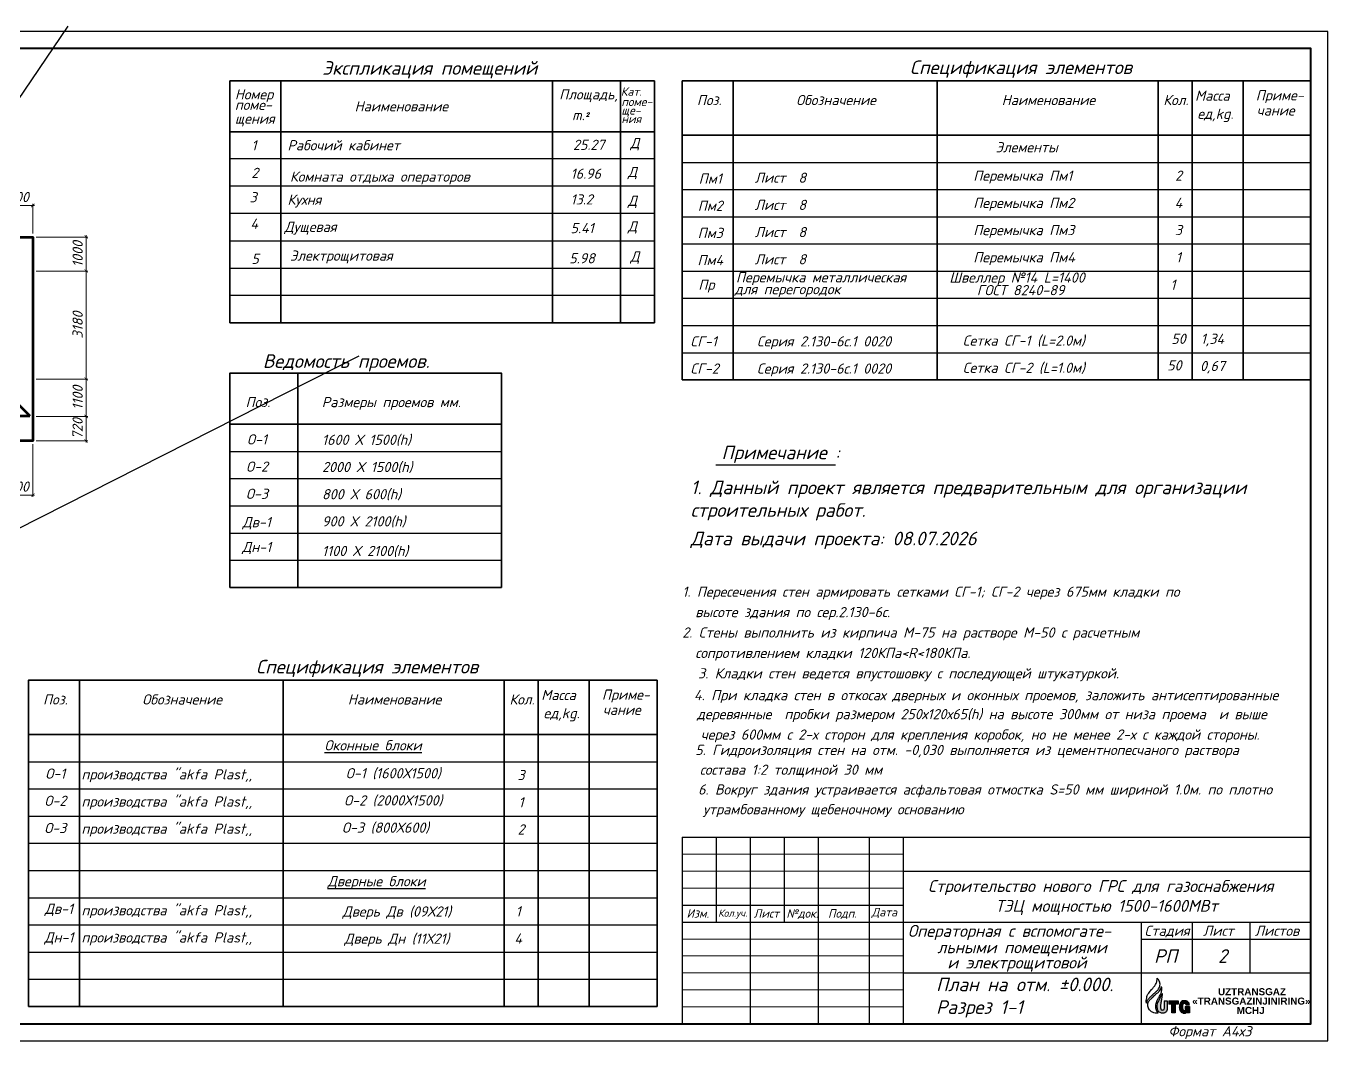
# Model space of a CAD drawing. Extents: x 108150 to 142535, y -18867 to -9422.
# Drawn here: x 134153.2 to 134536.3, y -16848.3 to -16549.7 of the extents above; entities that cross this region are included whole.
import ezdxf
from ezdxf.enums import TextEntityAlignment as Align

# ---------------------------------------------------------------- set-up
doc = ezdxf.new("R2010")
doc.units = 0
doc.header["$MEASUREMENT"] = 0
doc.header["$PDMODE"] = 32
doc.header["$PDSIZE"] = 0.6
for name, color, linetype, lineweight in [('1', 4, 'Continuous', 40), ('SNOVNOY', 3, 'Continuous', 70), ('Выносные', 8, 'Continuous', 15), ('надписи', 2, 'Continuous', 15), ('осн', 3, 'Continuous', 70), ('Текст', 2, 'Continuous', 15)]:
    doc.layers.add(name, color=color, linetype=linetype, lineweight=lineweight)
doc.layers.add('12321', color=7, linetype='Continuous')
doc.layers.add('PDF2_Text', color=5, linetype='Continuous')
doc.styles.add('PDF Arial', font='arial.ttf')
doc.styles.add('ГОСТ', font='isocpeur.ttf', dxfattribs={"oblique": 15, "height": 2.5})
doc.styles.add('ГОСТ -3', font='isocpeui.ttf', dxfattribs={"height": 3})
doc.styles.add('ГОСТ2.5', font='isocpeur.ttf', dxfattribs={"oblique": 15, "height": 2.5})
doc.dimstyles.new('100-3А', dxfattribs={"dimtxt": 3, "dimasz": 1, "dimexe": 0.5, "dimexo": 1, "dimgap": 1, "dimtad": 1, "dimdec": 0, "dimlfac": 100, "dimtxsty": 'ГОСТ -3', "dimblk": 'ARCHTICK', "dimcen": 2.5, "dimdle": 0.5, "dimclrd": 7, "dimclre": 7, "dimclrt": 7, "dimadec": 0, "dimazin": 0, "dimtfac": 1, "dimtdec": 0, "dimtmove": 0, "dimatfit": 0, "dimldrblk": 'DOT', "dimfxl": 1, "dimlwd": 15, "dimlwe": 15, "dimarcsym": 0})
doc.dimstyles.new('м100', dxfattribs={"dimtxt": 2.5, "dimasz": 2.5, "dimexe": 2, "dimexo": 0.625, "dimtad": 1, "dimdec": 0, "dimlfac": 100, "dimtxsty": 'Standard', "dimblk": 'OBLIQUE', "dimcen": -2.5, "dimdle": 2, "dimadec": 0, "dimazin": 0, "dimtfac": 1, "dimtdec": 0, "dimtmove": 0, "dimatfit": 3, "dimfxl": 1, "dimarcsym": 0})

# ---------------------------------------------------------------- blocks, each defined once
blk = doc.blocks.new('_Oblique')
at = {"color": 0, "linetype": 'ByBlock', "lineweight": -2}
blk.add_line((-0.5, -0.5), (0.5, 0.5), dxfattribs=at)
blk = doc.blocks.new('_ArchTick')
at = {"color": 0, "linetype": 'ByBlock', "const_width": 0.15}
blk.add_lwpolyline([(-0.5, -0.5), (0.5, 0.5)], dxfattribs=at)
blk = doc.blocks.new('*D2813')
at = {"color": 7, "lineweight": 15, "transparency": 16777216}
for p, q in [((134156.24, -16621.78), (134171.42, -16621.78)), ((134170.92, -16621.28), (134170.92, -16654.08)), ((134156.24, -16653.58), (134171.42, -16653.58))]:
    blk.add_line(p, q, dxfattribs=at)
at = {"layer": 'Defpoints', "color": 0, "lineweight": 0, "transparency": 16777216}
for p in [(134155.24, -16621.78), (134155.24, -16653.58), (134170.92, -16653.58)]:
    blk.add_point(p, dxfattribs=at)
at = {"color": 7, "lineweight": 15, "transparency": 16777216}
for p, rotation in [((134170.92, -16621.78), 90), ((134170.92, -16653.58), 270)]:
    blk.add_blockref('_ArchTick', p, dxfattribs=dict(at, rotation=rotation))
at = {"color": 7, "lineweight": 25, "transparency": 16777216, "insert": (134168.42, -16637.68), "char_height": 3, "attachment_point": 5, "rotation": 90, "style": 'ГОСТ -3'}
blk.add_mtext('3180', dxfattribs=at)
blk = doc.blocks.new('_Dot')
at = {"color": 0, "linetype": 'ByBlock', "lineweight": -2}
blk.add_line((-0.5, 0), (-1, 0), dxfattribs=at)
at = {"color": 0, "linetype": 'ByBlock', "const_width": 0.5}
blk.add_lwpolyline([(-0.25, 0, 1), (0.25, 0, 1)], format="xyb", close=True, dxfattribs=at)
blk = doc.blocks.new('*D2814')
at = {"color": 7, "lineweight": 15, "transparency": 16777216}
for p, q in [((134156.24, -16653.58), (134171.42, -16653.58)), ((134170.92, -16653.08), (134170.92, -16665.08)), ((134156.24, -16664.58), (134171.42, -16664.58))]:
    blk.add_line(p, q, dxfattribs=at)
at = {"layer": 'Defpoints', "color": 0, "lineweight": 0, "transparency": 16777216}
for p in [(134155.24, -16653.58), (134155.24, -16664.58), (134170.92, -16664.58)]:
    blk.add_point(p, dxfattribs=at)
at = {"color": 7, "lineweight": 15, "transparency": 16777216}
for p, rotation in [((134170.92, -16653.58), 90), ((134170.92, -16664.58), 270)]:
    blk.add_blockref('_ArchTick', p, dxfattribs=dict(at, rotation=rotation))
at = {"color": 7, "lineweight": 25, "transparency": 16777216, "insert": (134168.42, -16659.08), "char_height": 3, "attachment_point": 5, "rotation": 90, "style": 'ГОСТ -3'}
blk.add_mtext('1100', dxfattribs=at)
blk = doc.blocks.new('*D2815')
at = {"color": 7, "lineweight": 15, "transparency": 16777216}
for p, q in [((134156.24, -16664.58), (134171.42, -16664.58)), ((134170.92, -16664.08), (134170.92, -16672.28)), ((134156.24, -16671.78), (134171.42, -16671.78))]:
    blk.add_line(p, q, dxfattribs=at)
at = {"layer": 'Defpoints', "color": 0, "lineweight": 0, "transparency": 16777216}
for p in [(134155.24, -16664.58), (134155.24, -16671.78), (134170.92, -16671.78)]:
    blk.add_point(p, dxfattribs=at)
at = {"color": 7, "lineweight": 15, "transparency": 16777216}
for p, rotation in [((134170.92, -16664.58), 90), ((134170.92, -16671.78), 270)]:
    blk.add_blockref('_ArchTick', p, dxfattribs=dict(at, rotation=rotation))
at = {"color": 7, "lineweight": 25, "transparency": 16777216, "insert": (134168.4, -16668.18), "char_height": 3, "attachment_point": 5, "rotation": 90, "style": 'ГОСТ -3'}
blk.add_mtext('720', dxfattribs=at)
blk = doc.blocks.new('*D2938')
at = {"color": 7, "lineweight": 15, "transparency": 16777216}
for p, q in [((134145.24, -16672.78), (134145.24, -16688.21)), ((134155.24, -16672.78), (134155.24, -16688.21)), ((134144.74, -16687.71), (134155.74, -16687.71))]:
    blk.add_line(p, q, dxfattribs=at)
at = {"layer": 'Defpoints', "color": 0, "lineweight": 0, "transparency": 16777216}
for p in [(134145.24, -16671.78, -754.49), (134155.24, -16671.78, -754.49), (134155.24, -16687.71)]:
    blk.add_point(p, dxfattribs=at)
at = {"color": 7, "lineweight": 15, "transparency": 16777216, "rotation": 180}
blk.add_blockref('_ArchTick', (134145.24, -16687.71), dxfattribs=at)
at = {"color": 7, "lineweight": 15, "transparency": 16777216}
blk.add_blockref('_ArchTick', (134155.24, -16687.71), dxfattribs=at)
at = {"color": 7, "lineweight": 25, "transparency": 16777216, "insert": (134150.24, -16685.21), "char_height": 3, "attachment_point": 5, "style": 'ГОСТ -3'}
blk.add_mtext('1000', dxfattribs=at)
blk = doc.blocks.new('*D2940')
at = {"color": 7, "lineweight": 15, "transparency": 16777216}
for p, q in [((134170.92, -16622.28), (134170.92, -16611.28)), ((134156.24, -16611.78), (134171.42, -16611.78)), ((134156.24, -16621.78), (134171.42, -16621.78))]:
    blk.add_line(p, q, dxfattribs=at)
at = {"layer": 'Defpoints', "color": 0, "lineweight": 0, "transparency": 16777216}
for p in [(134155.24, -16611.78, -754.49), (134170.92, -16611.78), (134155.24, -16621.78, -754.49)]:
    blk.add_point(p, dxfattribs=at)
at = {"color": 7, "lineweight": 15, "transparency": 16777216}
for p, rotation in [((134170.92, -16611.78), 90), ((134170.92, -16621.78), 270)]:
    blk.add_blockref('_ArchTick', p, dxfattribs=dict(at, rotation=rotation))
at = {"color": 7, "lineweight": 25, "transparency": 16777216, "insert": (134168.42, -16616.78), "char_height": 3, "attachment_point": 5, "rotation": 90, "style": 'ГОСТ -3'}
blk.add_mtext('1000', dxfattribs=at)
blk = doc.blocks.new('*D2842')
at = {"color": 7, "lineweight": 15, "transparency": 16777216}
for p, q in [((134144.74, -16602.51), (134155.74, -16602.51)), ((134145.24, -16610.78), (134145.24, -16602.01)), ((134155.24, -16610.78), (134155.24, -16602.01))]:
    blk.add_line(p, q, dxfattribs=at)
at = {"layer": 'Defpoints', "color": 0, "lineweight": 0, "transparency": 16777216}
for p in [(134155.24, -16602.51), (134145.24, -16611.78, -754.49), (134155.24, -16611.78, -754.49)]:
    blk.add_point(p, dxfattribs=at)
at = {"color": 7, "lineweight": 15, "transparency": 16777216, "rotation": 180}
blk.add_blockref('_ArchTick', (134145.24, -16602.51), dxfattribs=at)
at = {"color": 7, "lineweight": 15, "transparency": 16777216}
blk.add_blockref('_ArchTick', (134155.24, -16602.51), dxfattribs=at)
at = {"color": 7, "lineweight": 25, "transparency": 16777216, "insert": (134150.24, -16600.01), "char_height": 3, "attachment_point": 5, "style": 'ГОСТ -3'}
blk.add_mtext('1000', dxfattribs=at)

msp = doc.modelspace()

# ---------------------------------------------------------------- hatches: boundary and pattern name
at = {"layer": '12321', "lineweight": 25, "ltscale": 2}
h = msp.add_hatch(color=170, dxfattribs=at)
h.dxf.hatch_style = 1
edge = h.paths.add_edge_path()
edge.add_line((134489.0677, -16836.5667), (134488.1125, -16836.5667))
edge.add_line((134488.1125, -16836.5667), (134488.1125, -16838.7818))
edge.add_spline(control_points=[(134488.1125, -16838.7818), (134488.0996, -16838.8928), (134488.0794, -16839.0664), (134487.9137, -16839.2786), (134487.7011, -16839.3199), (134487.4852, -16839.3342), (134487.3294, -16839.2021), (134487.2367, -16839.0142), (134487.1981, -16838.7895), (134487.2024, -16838.4137), (134487.1851, -16837.9475), (134487.2252, -16837.432), (134487.2858, -16836.9256), (134487.4118, -16836.4451), (134487.4809, -16835.8408), (134487.6451, -16835.1804), (134487.6355, -16834.6603), (134487.6304, -16834.3834)], knot_values=[0, 0, 0, 0, 0.32175029, 0.50372886, 0.7413174, 0.93122956, 1.11213119, 1.29654799, 1.53988838, 1.77020295, 2.39711599, 2.90378622, 3.28253457, 3.88886889, 4.35336348, 5.06194669, 5.86905617, 5.86905617, 5.86905617, 5.86905617], degree=3, periodic=0)
edge.add_spline(control_points=[(134487.6304, -16834.3834), (134487.6207, -16834.4046), (134487.5177, -16834.6284), (134487.2721, -16835.1363), (134486.8672, -16835.8724), (134486.4653, -16836.6462), (134486.1182, -16837.4146), (134486.1055, -16837.9521), (134486.099, -16838.2275)], knot_values=[0, 0, 0, 0, 0.06833028, 0.72117683, 1.65163806, 2.52459263, 3.28438922, 4.0823675, 4.0823675, 4.0823675, 4.0823675], degree=3, periodic=0)
edge.add_spline(control_points=[(134486.099, -16838.2275), (134486.1027, -16838.302), (134486.117, -16838.5864), (134486.1732, -16839.0781), (134486.4393, -16839.6813), (134487.0277, -16840.0638), (134487.7016, -16840.1987), (134488.3649, -16840.0737), (134488.8554, -16839.6816), (134489.0378, -16839.1915), (134489.0596, -16838.886), (134489.0677, -16838.7731)], knot_values=[0, 0, 0, 0, 0.2184505, 0.83381126, 1.44661398, 2.07318585, 2.80467327, 3.4162574, 3.99187545, 4.55748986, 4.88904194, 4.88904194, 4.88904194, 4.88904194], degree=3, periodic=0)
edge.add_line((134489.0677, -16838.7731), (134489.0677, -16836.5667))
h = msp.add_hatch(color=170, dxfattribs=at)
h.dxf.hatch_style = 1
h.paths.add_polyline_path([(134491.3768, -16837.4906), (134492.269, -16837.4906), (134492.269, -16836.5667), (134489.5657, -16836.5667), (134489.5657, -16837.4906), (134490.4047, -16837.4906), (134490.4047, -16840.0477), (134491.3768, -16840.0477)])
h = msp.add_hatch(color=170, dxfattribs=at)
h.dxf.hatch_style = 1
edge = h.paths.add_edge_path()
edge.add_spline(control_points=[(134495.5558, -16837.7794), (134495.5518, -16837.6935), (134495.5436, -16837.5146), (134495.464, -16837.2443), (134495.3229, -16836.9938), (134495.1528, -16836.8301), (134494.9883, -16836.7138), (134494.8424, -16836.6181), (134494.6401, -16836.5621), (134494.4171, -16836.5021), (134494.1085, -16836.5039), (134493.7209, -16836.4868), (134493.2637, -16836.6508), (134492.9206, -16837.0498), (134492.7012, -16837.5077), (134492.5873, -16838.1072), (134492.5683, -16838.66), (134492.6939, -16839.1596), (134492.9015, -16839.497), (134493.1459, -16839.8775), (134493.5178, -16840.0707), (134493.8389, -16840.1614), (134494.0751, -16840.1896), (134494.3127, -16840.1729), (134494.5284, -16840.0883), (134494.7067, -16839.9715), (134494.8286, -16839.892), (134494.8783, -16839.8595)], knot_values=[0, 0, 0, 0, 0.25111067, 0.5227896, 0.81665353, 1.0828984, 1.20521301, 1.40771753, 1.58789185, 1.81639069, 2.08087123, 2.48608788, 2.94981708, 3.44112246, 3.985778, 4.42046793, 5.22027539, 5.58514014, 5.90745935, 6.37746939, 6.88525477, 7.08490717, 7.35582828, 7.57743803, 7.77434882, 8.02634128, 8.20040993, 8.20040993, 8.20040993, 8.20040993], degree=3, periodic=0)
edge.add_line((134494.8783, -16839.8595), (134494.8783, -16840.0407))
edge.add_line((134494.8783, -16840.0407), (134495.6031, -16840.0407))
edge.add_line((134495.6031, -16840.0407), (134495.6031, -16838.1942))
edge.add_line((134495.6031, -16838.1942), (134494.2983, -16838.1942))
edge.add_line((134494.2983, -16838.1942), (134494.2983, -16838.8632))
edge.add_line((134494.2983, -16838.8632), (134494.7029, -16838.8632))
edge.add_spline(control_points=[(134494.7029, -16838.8632), (134494.7073, -16838.9276), (134494.7159, -16839.0561), (134494.6097, -16839.2201), (134494.4314, -16839.3347), (134494.2137, -16839.3274), (134493.9608, -16839.3339), (134493.7201, -16839.1801), (134493.5966, -16838.8892), (134493.5474, -16838.5619), (134493.561, -16838.2051), (134493.5608, -16837.8913), (134493.6048, -16837.624), (134493.7308, -16837.4216), (134493.9649, -16837.2958), (134494.2341, -16837.2903), (134494.4782, -16837.3993), (134494.6423, -16837.5755), (134494.6456, -16837.723), (134494.6468, -16837.7794)], knot_values=[0, 0, 0, 0, 0.18476977, 0.36821541, 0.54027769, 0.78268383, 0.98616211, 1.27703997, 1.54700192, 1.88874392, 2.2406241, 2.58982635, 2.80813824, 3.0254609, 3.2613069, 3.55693344, 3.77661183, 4.03780399, 4.19947695, 4.19947695, 4.19947695, 4.19947695], degree=3, periodic=0)
edge.add_line((134494.6468, -16837.7794), (134495.5558, -16837.7794))

# ---------------------------------------------------------------- linework, layer by layer
at = {"color": 7, "lineweight": 35}
for p, q in [((134213.1904, -16629.0157, -754.4947), (134213.1904, -16565.8189, -754.4947)), ((134213.1904, -16637.0157, -754.4947), (134213.1904, -16565.8189, -754.4947)), ((134338.2048, -16565.8189, -754.4947), (134213.1904, -16565.8189, -754.4947)), ((134228.1904, -16637.0157, -754.4947), (134228.1904, -16565.8189, -754.4947)), ((134308.1904, -16637.0157, -754.4947), (134308.1904, -16565.8189, -754.4947)), ((134328.1904, -16637.0157, -754.4947), (134328.1904, -16565.8189, -754.4947)), ((134338.2048, -16565.8189, -754.4947), (134338.2048, -16637.0157, -754.4947)), ((134346.3475, -16565.8189, -754.4947), (134346.3475, -16653.8189, -754.4947)), ((134346.3475, -16565.8189, -754.4947), (134531.3475, -16565.8189, -754.4947)), ((134361.3475, -16565.8189, -754.4947), (134361.3475, -16653.8189, -754.4947)), ((134411.3475, -16565.8189, -754.4947), (134531.3475, -16565.8189, -754.4947)), ((134421.3475, -16565.8189, -754.4947), (134421.3475, -16653.8189, -754.4947)), ((134486.3475, -16565.8189, -754.4947), (134486.3475, -16653.8189, -754.4947)), ((134496.3475, -16565.8189, -754.4947), (134496.3475, -16653.8189, -754.4947)), ((134511.3475, -16653.8189, -754.4947), (134511.3475, -16565.8189, -754.4947)), ((134531.3475, -16653.8189, -754.4947), (134531.3475, -16565.8189, -754.4947)), ((134338.2048, -16580.8189, -754.4947), (134213.1904, -16580.8189, -754.4947)), ((134346.3475, -16581.8189, -754.4947), (134531.3475, -16581.8189, -754.4947)), ((134338.2048, -16637.0157, -754.4947), (134213.1904, -16637.0157, -754.4947)), ((134213.1904, -16651.8828, -754.4947), (134293.1904, -16651.8828, -754.4947)), ((134233.1904, -16651.8828, -754.4947), (134233.1904, -16714.8828, -754.4947)), ((134346.3475, -16653.8189, -754.4947), (134531.3475, -16653.8189, -754.4947)), ((134213.1904, -16666.8828, -754.4947), (134293.1904, -16666.8828, -754.4947)), ((134213.1904, -16714.8828, -754.4947), (134293.1904, -16714.8828, -754.4947)), ((134153.9392, -16742.1809, -754.4947), (134338.9392, -16742.1809, -754.4947)), ((134168.9392, -16742.1809, -754.4947), (134168.9392, -16838.1809, -754.4947)), ((134228.9392, -16742.1809, -754.4947), (134228.9392, -16838.1809, -754.4947)), ((134293.9392, -16742.1809, -754.4947), (134293.9392, -16838.1809, -754.4947)), ((134303.9392, -16742.1809, -754.4947), (134303.9392, -16838.1809, -754.4947)), ((134318.9392, -16838.1809, -754.4947), (134318.9392, -16742.1809, -754.4947)), ((134153.9392, -16758.1809, -754.4947), (134338.9392, -16758.1809, -754.4947)), ((134153.9392, -16838.1809, -754.4947), (134338.9392, -16838.1809, -754.4947))]:
    msp.add_line(p, q, dxfattribs=at)
at = {"color": 7, "lineweight": 25}
for p, q in [((134338.2048, -16588.8189, -754.4947), (134213.1904, -16588.8189, -754.4947)), ((134346.3475, -16589.8189, -754.4947), (134531.3475, -16589.8189, -754.4947)), ((134338.2048, -16596.8189, -754.4947), (134213.1904, -16596.8189, -754.4947)), ((134346.3475, -16597.8189, -754.4947), (134531.3475, -16597.8189, -754.4947)), ((134338.2048, -16604.8189, -754.4947), (134213.1904, -16604.8189, -754.4947)), ((134346.3475, -16605.8189, -754.4947), (134531.3475, -16605.8189, -754.4947)), ((134338.2048, -16613.0157, -754.4947), (134213.1904, -16613.0157, -754.4947)), ((134346.3475, -16613.8189, -754.4947), (134531.3475, -16613.8189, -754.4947)), ((134338.2048, -16621.0157, -754.4947), (134213.1904, -16621.0157, -754.4947)), ((134346.3475, -16621.8189, -754.4947), (134531.3475, -16621.8189, -754.4947)), ((134338.2048, -16629.0157, -754.4947), (134213.1904, -16629.0157, -754.4947)), ((134346.3475, -16629.8189, -754.4947), (134531.3475, -16629.8189, -754.4947)), ((134346.3475, -16637.8189, -754.4947), (134531.3475, -16637.8189, -754.4947)), ((134346.3475, -16645.8189, -754.4947), (134531.3475, -16645.8189, -754.4947)), ((134213.1904, -16674.8828, -754.4947), (134293.1904, -16674.8828, -754.4947)), ((134213.1904, -16682.8828, -754.4947), (134293.1904, -16682.8828, -754.4947)), ((134213.1904, -16690.8828, -754.4947), (134293.1904, -16690.8828, -754.4947)), ((134213.1904, -16698.8828, -754.4947), (134293.1904, -16698.8828, -754.4947)), ((134213.1904, -16706.8828, -754.4947), (134293.1904, -16706.8828, -754.4947)), ((134218.9392, -16742.1809, -754.4947), (134338.9392, -16742.1809, -754.4947)), ((134153.9392, -16746.8484, -754.4947), (134153.9392, -16761.8484, -754.4947)), ((134153.9392, -16766.1809, -754.4947), (134338.9392, -16766.1809, -754.4947)), ((134153.9392, -16774.1809, -754.4947), (134338.9392, -16774.1809, -754.4947)), ((134153.9392, -16782.1809, -754.4947), (134338.9392, -16782.1809, -754.4947)), ((134153.9392, -16790.1809, -754.4947), (134338.9392, -16790.1809, -754.4947)), ((134153.9392, -16798.1809, -754.4947), (134338.9392, -16798.1809, -754.4947)), ((134153.9392, -16806.1809, -754.4947), (134338.9392, -16806.1809, -754.4947)), ((134153.9392, -16814.1809, -754.4947), (134338.9392, -16814.1809, -754.4947)), ((134153.9392, -16822.1809, -754.4947), (134338.9392, -16822.1809, -754.4947)), ((134153.9392, -16830.1809, -754.4947), (134338.9392, -16830.1809, -754.4947))]:
    msp.add_line(p, q, dxfattribs=at)
at = {"color": 116, "lineweight": 53}
for p in [(134143.3417, -16653.5771, -754.4947), (134143.3417, -16664.3771, -754.4947)]:
    msp.add_line(p, (134154.3417, -16664.3771, -754.4947), dxfattribs=at)
at = {"color": 2, "lineweight": 30}
msp.add_line((134356.2536, -16678.8159, -329.2406), (134391.4028, -16678.8161, -329.2406), dxfattribs=at)
at = {"color": 7, "lineweight": 30, "ltscale": 100}
for p, q in [((134346.3475, -16788.334, -754.4947), (134531.3475, -16788.334, -754.4947)), ((134346.3475, -16788.334, -754.4947), (134346.3475, -16843.334, -754.4947)), ((134356.3475, -16788.334, -754.4947), (134356.3475, -16813.334, -754.4947)), ((134366.3475, -16788.334, -754.4947), (134366.3475, -16843.334, -754.4947)), ((134376.3475, -16788.334, -754.4947), (134376.3475, -16813.334, -754.4947)), ((134386.3475, -16788.334, -754.4947), (134386.3475, -16843.334, -754.4947)), ((134401.3475, -16788.334, -754.4947), (134401.3475, -16843.334, -754.4947)), ((134411.3475, -16788.334, -754.4947), (134411.3475, -16843.334, -754.4947)), ((134411.3475, -16798.334, -754.4947), (134531.3475, -16798.334, -754.4947)), ((134346.3475, -16808.334, -754.4947), (134411.3475, -16808.334, -754.4947)), ((134346.3475, -16813.334, -754.4947), (134411.3475, -16813.334, -754.4947)), ((134411.3475, -16813.334, -754.4947), (134531.3475, -16813.334, -754.4947)), ((134481.3475, -16813.334, -754.4947), (134481.3475, -16843.334, -754.4947)), ((134496.3475, -16813.334, -754.4947), (134496.3475, -16828.334, -754.4947)), ((134513.3475, -16813.334, -754.4947), (134513.3475, -16828.334, -754.4947)), ((134481.3475, -16818.334, -754.4947), (134531.3475, -16818.334, -754.4947)), ((134411.3475, -16828.334, -754.4947), (134531.3475, -16828.334, -754.4947))]:
    msp.add_line(p, q, dxfattribs=at)
at = {"color": 0, "lineweight": -3, "elevation": -754.4947}
msp.add_lwpolyline([(133906.3475, -16848.334), (134536.3475, -16848.334), (134536.3475, -16551.334), (133906.3475, -16551.334)], close=True, dxfattribs=at)
at = {"color": 7, "lineweight": 40, "elevation": -754.4947}
msp.add_lwpolyline([(133926.3475, -16843.334), (134531.3475, -16843.334), (134531.3475, -16556.334), (133926.3475, -16556.334)], close=True, dxfattribs=at)
at = {"color": 116, "lineweight": 53, "elevation": -754.4947}
msp.add_lwpolyline([(133972.2417, -16671.7771), (133962.2417, -16671.7771), (133962.2417, -16611.7771), (134155.2417, -16611.7771), (134155.2417, -16671.7771), (134145.2417, -16671.7771)], dxfattribs=at)
at = {"color": 7, "lineweight": 35, "elevation": -754.4947}
for points in [[(134213.1904, -16714.8828), (134213.1904, -16651.8828), (134293.1904, -16651.8828), (134293.1904, -16714.8828)], [(134153.9392, -16838.1809), (134153.9392, -16742.1809), (134338.9392, -16742.1809), (134338.9392, -16838.1809)]]:
    msp.add_lwpolyline(points, dxfattribs=at)
at = {"layer": '12321', "color": 170, "lineweight": 25, "ltscale": 2}
for p, q in [((134488.1125, -16836.5667, -754.4947), (134489.0677, -16836.5667, -754.4947)), ((134488.1125, -16836.5667, -754.4947), (134488.1125, -16838.7818, -754.4947)), ((134489.0677, -16836.5667, -754.4947), (134489.0677, -16838.7731, -754.4947)), ((134489.5657, -16836.5667, -754.4947), (134492.269, -16836.5667, -754.4947)), ((134489.5657, -16836.5667, -754.4947), (134489.5657, -16837.4906, -754.4947)), ((134490.4047, -16837.4906, -754.4947), (134489.5657, -16837.4906, -754.4947)), ((134490.4047, -16840.0477, -754.4947), (134490.4047, -16837.4906, -754.4947)), ((134492.269, -16837.4906, -754.4947), (134491.3768, -16837.4906, -754.4947)), ((134491.3768, -16837.4906, -754.4947), (134491.3768, -16840.0477, -754.4947)), ((134492.269, -16836.5667, -754.4947), (134492.269, -16837.4906, -754.4947)), ((134491.3768, -16840.0477, -754.4947), (134490.4047, -16840.0477, -754.4947)), ((134494.2983, -16838.1942, -754.4947), (134495.6031, -16838.1942, -754.4947)), ((134494.2983, -16838.1942, -754.4947), (134494.2983, -16838.8632, -754.4947)), ((134494.2983, -16838.8632, -754.4947), (134494.7029, -16838.8632, -754.4947)), ((134495.5558, -16837.7794, -754.4947), (134494.6468, -16837.7794, -754.4947)), ((134494.8783, -16840.0407, -754.4947), (134494.8783, -16839.8595, -754.4947)), ((134495.6031, -16840.0407, -754.4947), (134494.8783, -16840.0407, -754.4947)), ((134495.6031, -16838.1942, -754.4947), (134495.6031, -16840.0407, -754.4947))]:
    msp.add_line(p, q, dxfattribs=at)
at = {"layer": '12321', "color": 150, "lineweight": 25, "ltscale": 2}
for points in [[(134482.9472, -16837.2282, -754.4947), (134482.8814, -16836.4745, -754.4947), (134483.003, -16835.6167, -754.4947), (134483.1517, -16834.9885, -754.4947), (134483.6248, -16834.2455, -754.4947), (134484.4633, -16833.2099, -754.4947), (134485.0311, -16832.5539, -754.4947), (134485.3825, -16832.1148, -754.4947), (134485.619, -16831.7636, -754.4947), (134485.9135, -16831.1127, -754.4947), (134485.9937, -16830.8002, -754.4947), (134486.0522, -16830.3484, -754.4947), (134486.0571, -16830.0056, -754.4947), (134486.0433, -16829.822, -754.4947)], [(134482.9472, -16837.2282, -754.4947), (134483.1165, -16836.5979, -754.4947), (134483.4339, -16836.0987, -754.4947), (134483.9756, -16835.4727, -754.4947), (134484.8173, -16834.6584, -754.4947), (134485.3791, -16834.1578, -754.4947), (134485.9747, -16833.6369, -754.4947), (134486.4954, -16833.0332, -754.4947), (134486.767, -16832.4451, -754.4947), (134486.8836, -16832.0595, -754.4947), (134486.906, -16831.2823, -754.4947), (134486.7196, -16830.7212, -754.4947), (134486.4398, -16830.2512, -754.4947), (134486.1794, -16829.9814, -754.4947), (134486.0433, -16829.822, -754.4947)]]:
    msp.add_spline(points, degree=3, dxfattribs=at)
at = {"layer": '12321', "color": 82, "lineweight": 25, "ltscale": 2, "true_color": 0x41c20a}
for points in [[(134486.3352, -16840.1394, -754.4947), (134485.4767, -16840.1426, -754.4947), (134484.7177, -16839.9012, -754.4947), (134484.1166, -16839.4906, -754.4947), (134483.6372, -16838.8846, -754.4947), (134483.5396, -16838.7026, -754.4947), (134483.3363, -16838.1054, -754.4947), (134483.3114, -16837.504, -754.4947), (134483.4384, -16837.0386, -754.4947), (134483.932, -16836.2593, -754.4947), (134484.6644, -16835.5437, -754.4947), (134485.617, -16834.6626, -754.4947), (134486.4337, -16833.9594, -754.4947), (134486.7763, -16833.5632, -754.4947), (134487.1714, -16832.9475, -754.4947), (134487.2818, -16832.6263, -754.4947), (134487.3454, -16832.3281, -754.4947)], [(134486.3352, -16840.1394, -754.4947), (134485.854, -16839.333, -754.4947), (134485.7048, -16838.703, -754.4947), (134485.7386, -16837.7339, -754.4947), (134485.901, -16836.9819, -754.4947), (134486.1185, -16836.3653, -754.4947), (134486.6601, -16835.4087, -754.4947), (134486.9522, -16834.8599, -754.4947), (134487.2691, -16834.1884, -754.4947), (134487.3703, -16833.8046, -754.4947), (134487.4307, -16833.335, -754.4947), (134487.4546, -16832.93, -754.4947), (134487.4271, -16832.6037, -754.4947), (134487.3454, -16832.3281, -754.4947)]]:
    msp.add_spline(points, degree=3, dxfattribs=at)
at = {"layer": '12321', "color": 170, "lineweight": 25, "ltscale": 2}
for points in [[(134486.099, -16838.2275, -754.4947), (134486.1736, -16837.4132, -754.4947), (134486.4541, -16836.687, -754.4947), (134486.8616, -16835.8907, -754.4947), (134487.309, -16835.0488, -754.4947), (134487.6011, -16834.447, -754.4947), (134487.6304, -16834.3834, -754.4947)], [(134488.1125, -16838.7818, -754.4947), (134488.0361, -16839.1026, -754.4947), (134487.9163, -16839.2454, -754.4947), (134487.6837, -16839.3173, -754.4947), (134487.4893, -16839.309, -754.4947), (134487.3419, -16839.1966, -754.4947), (134487.2531, -16839.0298, -754.4947), (134487.2052, -16838.7851, -754.4947), (134487.1998, -16838.5491, -754.4947), (134487.1972, -16837.9068, -754.4947), (134487.2327, -16837.3888, -754.4947), (134487.2833, -16837.004, -754.4947), (134487.4076, -16836.3953, -754.4947), (134487.4795, -16835.9248, -754.4947), (134487.6073, -16835.2101, -754.4947), (134487.6304, -16834.3834, -754.4947)], [(134495.5558, -16837.7794, -754.4947), (134495.534, -16837.523, -754.4947), (134495.4567, -16837.2556, -754.4947), (134495.3059, -16836.9949, -754.4947), (134495.1116, -16836.8034, -754.4947), (134495.0101, -16836.7299, -754.4947), (134494.8315, -16836.6244, -754.4947), (134494.6561, -16836.5667, -754.4947), (134494.4277, -16836.5149, -754.4947), (134494.157, -16836.5018, -754.4947), (134493.742, -16836.5133, -754.4947), (134493.2971, -16836.6803, -754.4947), (134492.9514, -16837.0462, -754.4947), (134492.7106, -16837.5497, -754.4947), (134492.6187, -16837.9855, -754.4947), (134492.6161, -16838.805, -754.4947), (134492.7159, -16839.1653, -754.4947), (134492.8761, -16839.4541, -754.4947), (134493.1677, -16839.8374, -754.4947), (134493.6196, -16840.0953, -754.4947), (134493.8166, -16840.1504, -754.4947), (134494.0925, -16840.1819, -754.4947), (134494.3185, -16840.1603, -754.4947), (134494.5076, -16840.0899, -754.4947), (134494.729, -16839.957, -754.4947), (134494.8783, -16839.8595, -754.4947)], [(134494.6468, -16837.7794, -754.4947), (134494.6278, -16837.6148, -754.4947), (134494.4592, -16837.4069, -754.4947), (134494.2538, -16837.3148, -754.4947), (134493.951, -16837.3227, -754.4947), (134493.7404, -16837.4411, -754.4947), (134493.6192, -16837.628, -754.4947), (134493.5729, -16837.8468, -754.4947), (134493.5587, -16838.2043, -754.4947), (134493.5587, -16838.5649, -754.4947), (134493.6166, -16838.9102, -754.4947), (134493.7404, -16839.1576, -754.4947), (134493.9932, -16839.3155, -754.4947), (134494.2012, -16839.3296, -754.4947), (134494.4485, -16839.3067, -754.4947), (134494.5979, -16839.213, -754.4947), (134494.6955, -16839.0524, -754.4947), (134494.7029, -16838.8632, -754.4947)], [(134489.0677, -16838.7731, -754.4947), (134489.0313, -16839.1109, -754.4947), (134488.8129, -16839.6477, -754.4947), (134488.3566, -16840.0214, -754.4947), (134487.744, -16840.1537, -754.4947), (134487.009, -16840.0071, -754.4947), (134486.4843, -16839.6371, -754.4947), (134486.2055, -16839.0745, -754.4947), (134486.1114, -16838.451, -754.4947), (134486.099, -16838.2275, -754.4947)]]:
    msp.add_spline(points, degree=3, dxfattribs=at)
at = {"layer": 'Выносные', "color": 7}
for p, q in [((134346.3475, -16793.334, -754.4947), (134411.3475, -16793.334, -754.4947)), ((134346.3475, -16798.334, -754.4947), (134411.3475, -16798.334, -754.4947)), ((134346.3475, -16803.334, -754.4947), (134411.3475, -16803.334, -754.4947)), ((134346.3475, -16818.334, -754.4947), (134411.3475, -16818.334, -754.4947)), ((134346.3475, -16823.334, -754.4947), (134411.3475, -16823.334, -754.4947)), ((134346.3475, -16828.334, -754.4947), (134411.3475, -16828.334, -754.4947)), ((134346.3475, -16833.334, -754.4947), (134411.3475, -16833.334, -754.4947)), ((134346.3475, -16838.334, -754.4947), (134411.3475, -16838.334, -754.4947))]:
    msp.add_line(p, q, dxfattribs=at)

# ---------------------------------------------------------------- texts
at = {"color": 7, "linetype": 'Continuous', "lineweight": 25, "style": 'ГОСТ -3'}
for s, height, p in [('Экспликация помещений', 4, (134240.4172, -16564.0303, -754.4947)), ('Спецификация элементов', 4, (134413.3336, -16563.8412, -754.4947)), ('Номер', 3, (134214.6899, -16571.3071, -754.4947)), ('Площадь,', 3, (134310.1198, -16571.3072, -754.4947)), ('поме-', 3, (134214.6899, -16574.3816, -754.4947)), ('Наименование', 3, (134249.9276, -16574.8134, -754.4947)), ('щения', 3, (134214.6899, -16578.4528, -754.4947)), ('m.', 3, (134313.9201, -16577.4177, -754.4947)), ('1', 3, (134219.5573, -16586.3189, -754.4947)), ('Рабочий кабинет', 3, (134230.1718, -16586.2787, -754.4947)), ('25.27', 3, (134314.1849, -16586.1508, -754.4947)), ('Д', 3, (134331.0419, -16585.6511, -754.4947)), ('2', 3, (134219.5573, -16594.4031, -754.4947)), ('16.96', 3, (134313.4758, -16594.6507, -754.4947)), ('Д', 3, (134330.3327, -16594.1509, -754.4947)), ('Комната отдыха операторов', 3, (134230.905, -16595.4954, -754.4947)), ('3', 3, (134219.0293, -16601.5681, -754.4947)), ('Кухня', 3, (134230.1718, -16602.2787, -754.4947)), ('13.2', 3, (134313.4758, -16602.2084, -754.4947)), ('Д', 3, (134330.3327, -16602.6114, -754.4947)), ('4', 3, (134219.258, -16609.3382, -754.4947)), ('Дущевая', 3, (134229.2707, -16610.2776, -754.4947)), ('5.41', 3, (134313.4758, -16610.6507, -754.4947)), ('Д', 3, (134330.3327, -16610.1509, -754.4947)), ('5', 3, (134219.5573, -16619.6922, -754.4947)), ('Электрощитовая', 3, (134230.905, -16618.7494, -754.4947)), ('5.98', 3, (134313.0809, -16619.5241, -754.4947)), ('Д', 3, (134331.0419, -16619.0244, -754.4947)), ('Ведомость проемов.', 4, (134222.9177, -16650.2871, -754.4947)), ('Поз.', 3, (134217.8381, -16661.8472, -754.4947)), ('Размеры проемов мм.', 3, (134240.2628, -16661.8472, -754.4947)), ('1600 Х 1500(h)', 3, (134240.3293, -16672.9536, -754.4947)), ('2000 Х 1500(h)', 3, (134240.3293, -16680.9536, -754.4947)), ('800 Х 600(h)', 3, (134240.3293, -16688.9536, -754.4947)), ('900 Х 2100(h)', 3, (134240.3293, -16696.9536, -754.4947)), ('1100 Х 2100(h)', 3, (134240.3293, -16705.6535, -754.4947)), ('1. Пересечения стен армировать сетками СГ-1; СГ-2 через 675мм кладки по ', 3, (134346.3475, -16717.636, -754.4947)), ('  высоте здания по сер.2.130-6с.', 3, (134346.3475, -16723.6408, -754.4947)), ('2. Стены выполнить из кирпича М-75 на растворе М-50 с расчетным', 3, (134346.3475, -16729.6457, -754.4947)), ('  сопротивлением кладки 120КПа<R<180КПа.', 3, (134346.3475, -16735.6505, -754.4947)), ('Спецификация элементов', 4, (134220.9254, -16740.2032, -754.4947))]:
    msp.add_text(s, height=height, dxfattribs=at).set_placement(p)
at = {"color": 7, "lineweight": 30, "style": 'ГОСТ -3'}
for s, p in [('Кат.', (134328.262, -16570.2313, -754.4947)), ('поме-', (134328.435, -16573.2307, -754.4947)), ('ния', (134328.435, -16578.2827, -754.4947)), ('ще-', (134328.435, -16575.762, -754.4947))]:
    msp.add_text(s, height=2.5, dxfattribs=at).set_placement(p)
at = {"color": 7, "lineweight": 25, "style": 'ГОСТ -3'}
for s, p in [('Масса', (134497.2454, -16571.6903, -754.4947)), ('Приме-', (134515.1056, -16571.5748, -754.4947)), ('²', (134317.3255, -16578.0432, -754.4947)), ('чание', (134515.3739, -16576.0316, -754.4947)), ('Элементы', (134438.5691, -16586.8571, -754.4947)), ('Перемычка Пм1', (134431.984, -16595.2395, -754.4947)), ('Перемычка Пм2', (134431.984, -16603.2395, -754.4947)), ('Перемычка Пм3', (134431.984, -16611.2395, -754.4947)), ('Перемычка Пм4', (134431.984, -16619.2395, -754.4947)), ('СГ-1', (134348.7466, -16643.9791, -754.4947)), ('Серия 2.130-6с.1 0020', (134368.3273, -16643.9791, -754.4947)), ('Сетка СГ-1 (L=2.0м)   ', (134428.8846, -16643.7502, -754.4947)), ('СГ-2', (134348.7466, -16651.9791, -754.4947)), ('Серия 2.130-6с.1 0020', (134368.3273, -16651.9791, -754.4947)), ('Сетка СГ-2 (L=1.0м) ', (134428.8846, -16651.7502, -754.4947)), ('Масса', (134304.8372, -16748.0523, -754.4947)), ('Приме-', (134322.6974, -16747.9368, -754.4947)), ('чание', (134322.9657, -16752.3936, -754.4947)), ('производства "akfa Plast,,', (134169.5456, -16771.377, -754.4947)), ('производства "akfa Plast,,', (134169.5456, -16779.377, -754.4947)), ('производства "akfa Plast,,', (134169.5456, -16787.377, -754.4947)), ('производства "akfa Plast,,', (134169.5456, -16811.377, -754.4947)), ('производства "akfa Plast,,', (134169.5456, -16819.377, -754.4947))]:
    msp.add_text(s, height=3, dxfattribs=at).set_placement(p)
for s, p in [('Поз.', (134354.2708, -16571.48, -754.4947)), ('Обозначение', (134391.5917, -16571.48, -754.4947)), ('Наименование', (134454.0917, -16571.48, -754.4947)), ('Кол.', (134491.5917, -16571.48, -754.4947)), ('2', (134492.3658, -16593.7308, -754.4947)), ('Лист  8', (134375.2153, -16594.3275, -754.4947)), ('Лист  8', (134375.2153, -16602.3275, -754.4947)), ('4', (134492.3658, -16601.7308, -754.4947)), ('Лист  8', (134375.2153, -16610.3275, -754.4947)), ('3', (134492.3658, -16609.7308, -754.4947)), ('Лист  8', (134375.2153, -16618.3275, -754.4947)), ('1', (134492.3658, -16617.7308, -754.4947)), ('50', (134492.3658, -16641.7308, -754.4947)), ('1,34', (134502.3658, -16641.7308, -754.4947)), ('50', (134491.1535, -16649.5444, -754.4947)), ('0,67', (134502.3658, -16649.7308, -754.4947)), ('Поз.', (134161.8626, -16747.842, -754.4947)), ('Обозначение', (134199.1834, -16747.842, -754.4947)), ('Наименование', (134261.6834, -16747.842, -754.4947)), ('Кол.', (134299.1834, -16747.842, -754.4947)), ('%%UОконные блоки', (134255.3591, -16761.3294, -754.4947)), ('О-1', (134161.8626, -16769.6636, -754.4947)), ('О-1 (1600Х1500)', (134261.3045, -16769.5531, -754.4947)), ('3', (134298.9058, -16770.0928, -754.4947)), ('О-2', (134161.8626, -16777.6636, -754.4947)), ('О-2 (2000Х1500)', (134261.3045, -16777.5531, -754.4947)), ('1', (134298.9058, -16778.0928, -754.4947)), ('О-3 (800Х600)', (134259.031, -16785.5531, -754.4947)), ('О-3', (134161.8626, -16785.6636, -754.4947)), ('2', (134298.9058, -16786.0928, -754.4947)), ('%%UДверные блоки', (134256.4108, -16801.3294, -754.4947)), ('Дв-1', (134162.9143, -16809.4456, -754.4947)), ('Дверь Дв (09Х21)', (134262.3563, -16810.2393, -754.4947)), ('1', (134298.0778, -16810.1867, -754.4947)), ('Дн-1', (134162.9143, -16817.877, -754.4947)), ('Дверь Дн (11Х21)', (134262.3563, -16818.2393, -754.4947)), ('4', (134298.0778, -16818.1867, -754.4947))]:
    msp.add_text(s, height=3, dxfattribs=at).set_placement(p, align=Align.MIDDLE_CENTER)
for s, p in [('Пм1', (134354.5871, -16594.5668, -754.4947)), ('Пм2', (134354.5871, -16602.5668, -754.4947)), ('Пм3', (134354.5871, -16610.5668, -754.4947)), ('Пм4', (134354.5871, -16618.5668, -754.4947))]:
    msp.add_text(s, height=3, dxfattribs=at).set_placement(p, align=Align.MIDDLE)
at = {"color": 7, "style": 'ГОСТ -3'}
msp.add_text('Швеллер №14 L=1400', height=3, dxfattribs=at).set_placement((134424.918, -16625.197, -754.4947))
at = {"color": 0, "style": 'ГОСТ -3'}
msp.add_text('ГОСТ 8240-89', height=3, dxfattribs=at).set_placement((134433.0201, -16628.9077, -754.4947))
at = {"color": 7, "linetype": 'Continuous', "lineweight": 25, "style": 'ГОСТ -3'}
for s, p in [('О-1', (134221.2045, -16671.3248, -754.4947)), ('О-2', (134221.2045, -16679.3248, -754.4947)), ('О-3', (134221.2045, -16687.3248, -754.4947)), ('Дв-1', (134221.1075, -16695.991, -754.4947)), ('Дн-1', (134221.1075, -16703.2911, -754.4947))]:
    msp.add_text(s, height=3, dxfattribs=at).set_placement(p, align=Align.MIDDLE)
for s, p in [('3. Кладки стен ведется впустошовку с последующей штукатуркой.', (134412.9043, -16740.1554, -754.4947)), ('4. При кладка стен в откосах дверных и оконных проемов, заложить антисептированные  ', (134437.6736, -16746.5774, -754.4947)), ('  деревянные  пробки размером 250х120х65(h) на высоте 300мм от низа проема  и выше', (134432.585, -16752.165, -754.4947)), ('  через 600мм с 2-х сторон для крепления коробок, но не менее 2-х с каждой стороны.', (134432.0918, -16758.1699, -754.4947)), ('5. Гидроизоляция стен на отм. -0,030 выполняется из цементнопесчаного раствора', (134430.1441, -16762.7008, -754.4947)), ('  состава 1:2 толщиной 30 мм', (134376.4248, -16768.5204, -754.4947)), ('6. Вокруг здания устраивается асфальтовая отмостка S=50 мм шириной 1.0м. по плотно', (134435.4566, -16774.3399, -754.4947)), ('  утрамбованному щебеночному основанию', (134388.8816, -16780.1595, -754.4947))]:
    msp.add_text(s, height=3, dxfattribs=at).set_placement(p, align=Align.MIDDLE_CENTER)
at = {"color": 7, "lineweight": 25, "char_height": 3, "width": 865.941396, "attachment_point": 1, "style": 'ГОСТ -3'}
for insert in [(134497.9212, -16574.0225, -754.4947), (134305.513, -16750.3845, -754.4947)]:
    msp.add_mtext('ед,kg.', dxfattribs=dict(at, insert=insert))
at = {"layer": 'PDF2_Text', "lineweight": 25, "char_height": 2.07708, "attachment_point": 7, "style": 'PDF Arial'}
for s, insert in [('{\\fArial|b1|i0|c204|p34;UZTRANSGAZ}', (134503.996, -16834.9105, -754.4947)), ('{\\fArial|b1|i0|c204|p34;«TRANSGAZINJINIRING»}', (134496.3977, -16837.6662, -754.4947)), ('{\\fArial|b1|i0|c204|p34;MCHJ}', (134509.4953, -16840.4219, -754.4947))]:
    msp.add_mtext(s, dxfattribs=dict(at, insert=insert))
at = {"layer": 'SNOVNOY', "color": 3, "insert": (134418.5816, -16800.994, -754.4947), "char_height": 3.5, "width": 108.046652, "attachment_point": 1}
msp.add_mtext('\\pi0.10079;{\\fISOCPEUR|b0|i1|c204|p34;Строительство нового ГРС для газоснабжения \\P\\pi19.88905;ТЭЦ мощностью 1500-1600МВт}', dxfattribs=at)
at = {"layer": 'надписи', "color": 2, "ltscale": 3, "style": 'ГОСТ', "oblique": 15}
for s, p in [('1. Данный проект является предварительным для организации ', (134348.8175, -16687.4496, -329.2406)), ('строительных работ.', (134348.8175, -16694.1226, -329.2406)), ('Дата выдачи проекта: 08.07.2026', (134348.8175, -16702.4909, -329.2406))]:
    msp.add_text(s, height=4, dxfattribs=at).set_placement(p)
at = {"layer": 'осн', "color": 2, "attachment_point": 1}
for s, insert, char_height, width in [('{\\fISOCPEUR|b0|i1|c204|p34;\\H1.167x;\\W1;Изм.}', (134347.6125, -16809.5595, -754.4947), 2.1384, 8.867642), ('{\\fISOCPEUR|b0|i1|c204|p34;\\H1.167x;\\W1;Кол.уч.}', (134356.8969, -16809.6486, -754.4947), 1.828332, 10.067026), ('{\\fISOCPEUR|b0|i1|c204|p34;\\H1.167x;\\W1;Лист}', (134367.3447, -16809.5595, -754.4947), 2.1384, 8.967948), ('{\\fISOCPEUR|b0|i1|c204|p34;\\H1.167x;\\W1;№док.}', (134376.9925, -16809.5595, -754.4947), 2.1384, 10.82739), ('{\\fISOCPEUR|b0|i1|c204|p34;\\H1.167x;\\W1;Подп.}', (134389.2339, -16809.5595, -754.4947), 2.1384, 12.497236), ('{\\fISOCPEUR|b0|i1|c204|p34;\\H1.167x;\\W1;Дата}', (134402.0499, -16809.1902, -754.4947), 2.1384, 12.787965), ('{\\fISOCPEUR|b0|i1|c204|p34;\\W1;Стадия}', (134482.3593, -16814.4084, -754.4947), 3, 14.081712), ('{\\fISOCPEUR|b0|i1|c204|p34;\\W1;Лист}', (134499.5834, -16814.4084, -754.4947), 3, 14.081712), ('{\\fISOCPEUR|b0|i1|c204|p34;\\W1;Листов}', (134514.8259, -16814.4084, -754.4947), 3, 14.081712)]:
    msp.add_mtext(s, dxfattribs=dict(at, insert=insert, char_height=char_height, width=width))
at = {"layer": 'Текст', "color": 7, "lineweight": 25, "style": 'ГОСТ -3'}
for s, p in [('Перемычка металлическая', (134362.15, -16625.1173, -754.4947)), ('для перегородок', (134361.743, -16628.6288, -754.4947)), ('1', (134489.9732, -16627.3228, -754.4947))]:
    msp.add_text(s, height=3, dxfattribs=at).set_placement(p)
at = {"layer": 'Текст', "color": 7, "lineweight": 20, "style": 'ГОСТ -3'}
msp.add_text('Пр', height=3, dxfattribs=at).set_placement((134351.0729, -16627.3189, -754.4947))
at = {"layer": 'Текст', "style": 'ГОСТ', "oblique": 15}
msp.add_text('Примечание :', height=4, dxfattribs=at).set_placement((134357.8917, -16677.1611, -329.2406))
at = {"layer": 'Текст', "color": 2, "attachment_point": 1, "style": 'ГОСТ2.5'}
for s, insert, char_height, width in [('Операторная с вспомогате-', (134412.7166, -16814.2008, -754.4947), 3.5, 68.50384), ('льными помещениями ', (134421.3913, -16819.0285, -754.4947), 3.5, 68.875124), ('РП', (134485.1686, -16821.3606, -754.4947), 4, 8.161037), ('2', (134503.9878, -16821.3606, -754.4947), 4, 8.161037), ('и электрощитовой', (134424.3575, -16823.5111, -754.4947), 3.5, 68.800878), ('{\\fISOCPEUR|b0|i1|c204|p34;\\Q0;План на отм. %%P0.000.\\PРазрез 1-1 }', (134421.0258, -16829.7059, -754.4947), 4, 68.316129)]:
    msp.add_mtext(s, dxfattribs=dict(at, insert=insert, char_height=char_height, width=width))
at = {"layer": 'Текст', "color": 7, "insert": (134489.3665, -16843.9728, -754.4947), "char_height": 3, "width": 33.544274, "attachment_point": 1, "style": 'ГОСТ2.5'}
msp.add_mtext('Формат А4х3', dxfattribs=at)

# ---------------------------------------------------------------- dimensions: what is measured, and where the dimension line sits
at = {"color": 116, "lineweight": 25}
dim = msp.add_linear_dim(base=(134155.2417, -16602.5135), p1=(134145.2417, -16611.7771, -754.4947), p2=(134155.2417, -16611.7771, -754.4947), dimstyle='100-3А', override={"dimtmove": 1}, dxfattribs=at)
dim.commit()
dim.dimension.update_dxf_attribs({"geometry": '*D2842', "text_midpoint": (134150.2417, -16600.0135)})
for base, p1, p2, angle, picture, middle in [((134170.9174, -16611.7771), (134155.2417, -16621.7771, -754.4947), (134155.2417, -16611.7771, -754.4947), 90, '*D2940', (134168.4174, -16616.7771)), ((134170.9174, -16653.5771, -754.4947), (134155.2417, -16621.7771, -754.4947), (134155.2417, -16653.5771, -754.4947), 270, '*D2813', (134168.4174, -16637.6771, -754.4947)), ((134170.9174, -16664.5771, -754.4947), (134155.2417, -16653.5771, -754.4947), (134155.2417, -16664.5771, -754.4947), 270, '*D2814', (134168.4174, -16659.0771, -754.4947))]:
    dim = msp.add_linear_dim(base=base, p1=p1, p2=p2, angle=angle, dimstyle='100-3А', override={"dimtmove": 1}, dxfattribs=at)
    dim.commit()
    dim.dimension.update_dxf_attribs({"geometry": picture, "text_midpoint": middle})
dim = msp.add_linear_dim(base=(134170.9174, -16671.7771, -754.4947), p1=(134155.2417, -16664.5771, -754.4947), p2=(134155.2417, -16671.7771, -754.4947), angle=270, dimstyle='100-3А', override={"dimtmove": 1}, dxfattribs=at)
dim.commit()
dim.dimension.update_dxf_attribs({"geometry": '*D2815', "text_midpoint": (134170.9174, -16668.1771, -754.4947), "dimtype": 160})
dim = msp.add_linear_dim(base=(134155.2417, -16687.7099), p1=(134145.2417, -16671.7771, -754.4947), p2=(134155.2417, -16671.7771, -754.4947), dimstyle='100-3А', dxfattribs=at)
dim.commit()
dim.dimension.update_dxf_attribs({"geometry": '*D2938', "text_midpoint": (134150.2417, -16685.2099)})

# ---------------------------------------------------------------- leaders
at = {"layer": '1', "color": 0, "lineweight": 20}
msp.add_leader([(134020.7877, -16763.5185, -754.4947), (134028.9199, -16756.3536, -754.4947), (134057.1657, -16756.3536, -754.4947)], dimstyle='м100', override={"dimasz": 250, "dimgap": 50, "dimtad": 0, "dimldrblk": 'Open30', "dimfxl": 1.25, "dimarcsym": 1}, dxfattribs=at)

doc.saveas('drawing.dxf')
